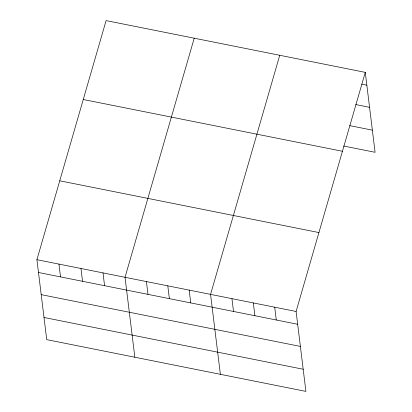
<?xml version="1.0" encoding="UTF-8"?>
<svg xmlns="http://www.w3.org/2000/svg" width="412" height="412" viewBox="0 0 412 412"><rect width="100%" height="100%" fill="white"/><g stroke="black" fill="none" stroke-linecap="round" stroke-linejoin="round"><path stroke-width="0.62" d="M365.274 72.368L296.094 311.467L305.905 391.4L46.726 339.632L36.915 259.699L106.095 20.6L365.274 72.368L375.085 152.301L343.644 146.018M194.212 38.203L125.032 277.302L134.848 357.23M279.743 55.285L210.563 294.384L220.379 374.317M361.813 84.161L366.845 85.166M355.731 104.555L369.564 107.321M349.726 125.624L372.366 130.146M83.265 99.503L342.444 151.271M59.74 180.796L318.924 232.564M36.915 259.699L296.094 311.467M38.486 272.497L297.665 324.265M41.205 294.647L300.384 346.42M44.007 317.477L303.186 369.245M274.711 307.197L276.282 319.995M253.328 302.928L254.899 315.721M231.946 298.654L233.516 311.451M189.18 290.115L190.751 302.908M167.797 285.84L169.368 298.638M146.415 281.571L147.985 294.369M103.005 272.899L104.576 285.696M80.973 268.5L82.544 281.293M58.942 264.097L60.513 276.895"/></g></svg>
